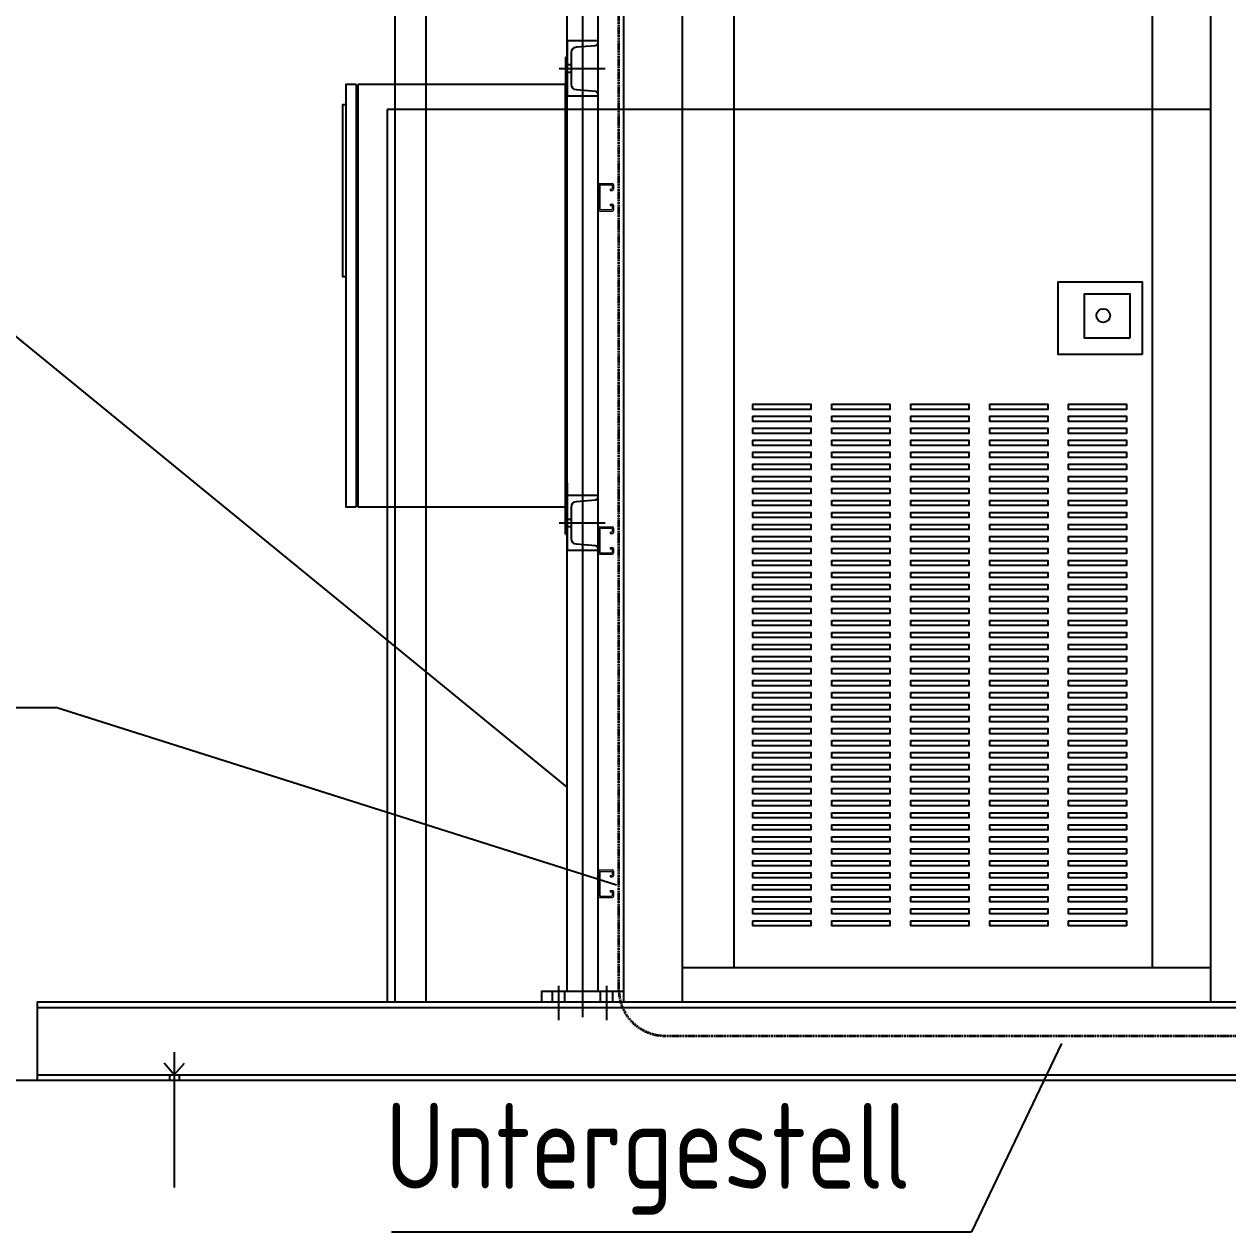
# Model space of a CAD drawing. Header units: millimetres. Extents: x -139278 to 641613, y -260926 to 217780.
# Drawn here: x 333592 to 335346, y 24010 to 25770 of the extents above; entities that cross this region are included whole.
import ezdxf

# ---------------------------------------------------------------- set-up
doc = ezdxf.new("R2010")
doc.units = ezdxf.units.MM
doc.linetypes.add('ACAD_ISO13W100', pattern=[36, 12, -3, 12, -3, 0, -3, 0, -3])
for name, color, linetype, lineweight in [('00_Legende', 7, 'Continuous', 18), ('10_30_Sektorantenne_MHA', 21, 'Continuous', 25), ('10_31_Kabel_Feeder', 21, 'ACAD_ISO13W100', 35), ('70_T-Mobile', 220, 'Continuous', 25)]:
    doc.layers.add(name, color=color, linetype=linetype, lineweight=lineweight)
doc.styles.add('ISOCP', font='ISOCP', dxfattribs={"width": 0.9})

msp = doc.modelspace()

# ---------------------------------------------------------------- linework, layer by layer
at = {"ltscale": 5}
for p, q in [((334133.304, 24345.412), (334133.304, 26344.001)), ((334178.304, 24345.412), (334178.304, 26344.001)), ((334551.284, 26285.412), (334551.284, 24345.412)), ((334626.284, 26285.412), (334626.284, 24395.412)), ((335236.284, 24395.412), (335236.284, 26285.412)), ((335321.284, 24345.412), (335321.284, 26285.412)), ((334406.31, 24323.366), (334406.31, 26177.392)), ((334383.81, 24360.412), (334383.81, 26110.412)), ((334428.81, 24360.412), (334428.81, 26110.412)), ((334371.844, 25705.412), (334438.891, 25705.412)), ((334381.31, 25721.912), (334383.81, 25721.912)), ((334381.31, 25721.912), (334381.31, 25646.912)), ((334383.81, 25646.912), (334383.81, 25721.912)), ((334383.81, 25710.912), (334389.81, 25710.912)), ((334383.81, 25699.912), (334389.81, 25699.912)), ((334381.31, 25646.912), (334383.81, 25646.912)), ((334653.784, 25216.15), (334653.784, 25208.65)), ((334768.784, 25216.15), (334768.784, 25208.65)), ((334883.784, 25216.15), (334883.784, 25208.65)), ((334998.784, 25216.15), (334998.784, 25208.65)), ((335113.784, 25216.15), (335113.784, 25208.65)), ((334653.784, 25198.65), (334653.784, 25191.15)), ((334768.784, 25198.65), (334768.784, 25191.15)), ((334883.784, 25198.65), (334883.784, 25191.15)), ((334998.784, 25198.65), (334998.784, 25191.15)), ((335113.784, 25198.65), (335113.784, 25191.15)), ((334653.784, 25181.15), (334653.784, 25173.65)), ((334768.784, 25181.15), (334768.784, 25173.65)), ((334883.784, 25181.15), (334883.784, 25173.65)), ((334998.784, 25181.15), (334998.784, 25173.65)), ((335113.784, 25181.15), (335113.784, 25173.65)), ((334653.784, 25163.65), (334653.784, 25156.15)), ((334768.784, 25163.65), (334768.784, 25156.15)), ((334883.784, 25163.65), (334883.784, 25156.15)), ((334998.784, 25163.65), (334998.784, 25156.15)), ((335113.784, 25163.65), (335113.784, 25156.15)), ((334653.784, 25146.15), (334653.784, 25138.65)), ((334768.784, 25146.15), (334768.784, 25138.65)), ((334883.784, 25146.15), (334883.784, 25138.65)), ((334998.784, 25146.15), (334998.784, 25138.65)), ((335113.784, 25146.15), (335113.784, 25138.65)), ((334653.784, 25128.65), (334653.784, 25121.15)), ((334768.784, 25128.65), (334768.784, 25121.15)), ((334883.784, 25128.65), (334883.784, 25121.15)), ((334998.784, 25128.65), (334998.784, 25121.15)), ((335113.784, 25128.65), (335113.784, 25121.15)), ((334653.784, 25111.15), (334653.784, 25103.65)), ((334768.784, 25111.15), (334768.784, 25103.65)), ((334883.784, 25111.15), (334883.784, 25103.65)), ((334998.784, 25111.15), (334998.784, 25103.65)), ((335113.784, 25111.15), (335113.784, 25103.65)), ((334381.31, 25026.912), (334381.31, 25101.912)), ((334381.31, 25101.912), (334383.81, 25101.912)), ((334383.81, 25101.912), (334383.81, 25026.912)), ((334653.784, 25093.65), (334653.784, 25086.15)), ((334768.784, 25093.65), (334768.784, 25086.15)), ((334883.784, 25093.65), (334883.784, 25086.15)), ((334998.784, 25093.65), (334998.784, 25086.15)), ((335113.784, 25093.65), (335113.784, 25086.15)), ((334653.784, 25076.15), (334653.784, 25068.65)), ((334768.784, 25076.15), (334768.784, 25068.65)), ((334883.784, 25076.15), (334883.784, 25068.65)), ((334998.784, 25076.15), (334998.784, 25068.65)), ((335113.784, 25076.15), (335113.784, 25068.65)), ((334653.784, 25058.65), (334653.784, 25051.15)), ((334768.784, 25058.65), (334768.784, 25051.15)), ((334883.784, 25058.65), (334883.784, 25051.15)), ((334998.784, 25058.65), (334998.784, 25051.15)), ((335113.784, 25058.65), (335113.784, 25051.15)), ((334371.844, 25043.412), (334438.891, 25043.412)), ((334383.81, 25048.912), (334389.81, 25048.912)), ((334383.81, 25037.912), (334389.81, 25037.912)), ((334653.784, 25041.15), (334653.784, 25033.65)), ((334768.784, 25041.15), (334768.784, 25033.65)), ((334883.784, 25041.15), (334883.784, 25033.65)), ((334998.784, 25041.15), (334998.784, 25033.65)), ((335113.784, 25041.15), (335113.784, 25033.65)), ((334381.31, 25026.912), (334383.81, 25026.912)), ((334653.784, 25023.65), (334653.784, 25016.15)), ((334768.784, 25023.65), (334768.784, 25016.15)), ((334883.784, 25023.65), (334883.784, 25016.15)), ((334998.784, 25023.65), (334998.784, 25016.15)), ((335113.784, 25023.65), (335113.784, 25016.15)), ((334653.784, 25006.15), (334653.784, 24998.65)), ((334768.784, 25006.15), (334768.784, 24998.65)), ((334883.784, 25006.15), (334883.784, 24998.65)), ((334998.784, 25006.15), (334998.784, 24998.65)), ((335113.784, 25006.15), (335113.784, 24998.65)), ((334653.784, 24988.65), (334653.784, 24981.15)), ((334768.784, 24988.65), (334768.784, 24981.15)), ((334883.784, 24988.65), (334883.784, 24981.15)), ((334998.784, 24988.65), (334998.784, 24981.15)), ((335113.784, 24988.65), (335113.784, 24981.15)), ((334653.784, 24971.15), (334653.784, 24963.65)), ((334768.784, 24971.15), (334768.784, 24963.65)), ((334883.784, 24971.15), (334883.784, 24963.65)), ((334998.784, 24971.15), (334998.784, 24963.65)), ((335113.784, 24971.15), (335113.784, 24963.65)), ((334653.784, 24953.65), (334653.784, 24946.15)), ((334768.784, 24953.65), (334768.784, 24946.15)), ((334883.784, 24953.65), (334883.784, 24946.15)), ((334998.784, 24953.65), (334998.784, 24946.15)), ((335113.784, 24953.65), (335113.784, 24946.15)), ((334653.784, 24936.15), (334653.784, 24928.65)), ((334768.784, 24936.15), (334768.784, 24928.65)), ((334883.784, 24936.15), (334883.784, 24928.65)), ((334998.784, 24936.15), (334998.784, 24928.65)), ((335113.784, 24936.15), (335113.784, 24928.65)), ((334653.784, 24918.65), (334653.784, 24911.15)), ((334768.784, 24918.65), (334768.784, 24911.15)), ((334883.784, 24918.65), (334883.784, 24911.15)), ((334998.784, 24918.65), (334998.784, 24911.15)), ((335113.784, 24918.65), (335113.784, 24911.15)), ((334653.784, 24901.15), (334653.784, 24893.65)), ((334768.784, 24901.15), (334768.784, 24893.65)), ((334883.784, 24901.15), (334883.784, 24893.65)), ((334998.784, 24901.15), (334998.784, 24893.65)), ((335113.784, 24901.15), (335113.784, 24893.65)), ((334653.784, 24883.65), (334653.784, 24876.15)), ((334768.784, 24883.65), (334768.784, 24876.15)), ((334883.784, 24883.65), (334883.784, 24876.15)), ((334998.784, 24883.65), (334998.784, 24876.15)), ((335113.784, 24883.65), (335113.784, 24876.15)), ((334653.784, 24866.15), (334653.784, 24858.65)), ((334768.784, 24866.15), (334768.784, 24858.65)), ((334883.784, 24866.15), (334883.784, 24858.65)), ((334998.784, 24866.15), (334998.784, 24858.65)), ((335113.784, 24866.15), (335113.784, 24858.65)), ((334653.784, 24848.65), (334653.784, 24841.15)), ((334768.784, 24848.65), (334768.784, 24841.15)), ((334883.784, 24848.65), (334883.784, 24841.15)), ((334998.784, 24848.65), (334998.784, 24841.15)), ((335113.784, 24848.65), (335113.784, 24841.15)), ((334653.784, 24831.15), (334653.784, 24823.65)), ((334768.784, 24831.15), (334768.784, 24823.65)), ((334883.784, 24831.15), (334883.784, 24823.65)), ((334998.784, 24831.15), (334998.784, 24823.65)), ((335113.784, 24831.15), (335113.784, 24823.65)), ((334653.784, 24813.65), (334653.784, 24806.15)), ((334768.784, 24813.65), (334768.784, 24806.15)), ((334883.784, 24813.65), (334883.784, 24806.15)), ((334998.784, 24813.65), (334998.784, 24806.15)), ((335113.784, 24813.65), (335113.784, 24806.15)), ((334653.784, 24796.15), (334653.784, 24788.65)), ((334768.784, 24796.15), (334768.784, 24788.65)), ((334883.784, 24796.15), (334883.784, 24788.65)), ((334998.784, 24796.15), (334998.784, 24788.65)), ((335113.784, 24796.15), (335113.784, 24788.65)), ((334653.784, 24778.65), (334653.784, 24771.15)), ((334768.784, 24778.65), (334768.784, 24771.15)), ((334883.784, 24778.65), (334883.784, 24771.15)), ((334998.784, 24778.65), (334998.784, 24771.15)), ((335113.784, 24778.65), (335113.784, 24771.15)), ((334653.784, 24761.15), (334653.784, 24753.65)), ((334768.784, 24761.15), (334768.784, 24753.65)), ((334883.784, 24761.15), (334883.784, 24753.65)), ((334998.784, 24761.15), (334998.784, 24753.65)), ((335113.784, 24761.15), (335113.784, 24753.65)), ((334653.784, 24743.65), (334653.784, 24736.15)), ((334768.784, 24743.65), (334768.784, 24736.15)), ((334883.784, 24743.65), (334883.784, 24736.15)), ((334998.784, 24743.65), (334998.784, 24736.15)), ((335113.784, 24743.65), (335113.784, 24736.15)), ((334653.784, 24726.15), (334653.784, 24718.65)), ((334768.784, 24726.15), (334768.784, 24718.65)), ((334883.784, 24726.15), (334883.784, 24718.65)), ((334998.784, 24726.15), (334998.784, 24718.65)), ((335113.784, 24726.15), (335113.784, 24718.65)), ((334653.784, 24708.65), (334653.784, 24701.15)), ((334768.784, 24708.65), (334768.784, 24701.15)), ((334883.784, 24708.65), (334883.784, 24701.15)), ((334998.784, 24708.65), (334998.784, 24701.15)), ((335113.784, 24708.65), (335113.784, 24701.15)), ((334653.784, 24691.15), (334653.784, 24683.65)), ((334768.784, 24691.15), (334768.784, 24683.65)), ((334883.784, 24691.15), (334883.784, 24683.65)), ((334998.784, 24691.15), (334998.784, 24683.65)), ((335113.784, 24691.15), (335113.784, 24683.65)), ((334653.784, 24673.65), (334653.784, 24666.15)), ((334768.784, 24673.65), (334768.784, 24666.15)), ((334883.784, 24673.65), (334883.784, 24666.15)), ((334998.784, 24673.65), (334998.784, 24666.15)), ((335113.784, 24673.65), (335113.784, 24666.15)), ((334653.784, 24656.15), (334653.784, 24648.65)), ((334768.784, 24656.15), (334768.784, 24648.65)), ((334883.784, 24656.15), (334883.784, 24648.65)), ((334998.784, 24656.15), (334998.784, 24648.65)), ((335113.784, 24656.15), (335113.784, 24648.65)), ((334653.784, 24638.65), (334653.784, 24631.15)), ((334768.784, 24638.65), (334768.784, 24631.15)), ((334883.784, 24638.65), (334883.784, 24631.15)), ((334998.784, 24638.65), (334998.784, 24631.15)), ((335113.784, 24638.65), (335113.784, 24631.15)), ((334653.784, 24621.15), (334653.784, 24613.65)), ((334768.784, 24621.15), (334768.784, 24613.65)), ((334883.784, 24621.15), (334883.784, 24613.65)), ((334998.784, 24621.15), (334998.784, 24613.65)), ((335113.784, 24621.15), (335113.784, 24613.65)), ((334653.784, 24603.65), (334653.784, 24596.15)), ((334768.784, 24603.65), (334768.784, 24596.15)), ((334883.784, 24603.65), (334883.784, 24596.15)), ((334998.784, 24603.65), (334998.784, 24596.15)), ((335113.784, 24603.65), (335113.784, 24596.15)), ((334653.784, 24586.15), (334653.784, 24578.65)), ((334768.784, 24586.15), (334768.784, 24578.65)), ((334883.784, 24586.15), (334883.784, 24578.65)), ((334998.784, 24586.15), (334998.784, 24578.65)), ((335113.784, 24586.15), (335113.784, 24578.65)), ((334653.784, 24568.65), (334653.784, 24561.15)), ((334768.784, 24568.65), (334768.784, 24561.15)), ((334883.784, 24568.65), (334883.784, 24561.15)), ((334998.784, 24568.65), (334998.784, 24561.15)), ((335113.784, 24568.65), (335113.784, 24561.15)), ((334653.784, 24551.15), (334653.784, 24543.65)), ((334768.784, 24551.15), (334768.784, 24543.65)), ((334883.784, 24551.15), (334883.784, 24543.65)), ((334998.784, 24551.15), (334998.784, 24543.65)), ((335113.784, 24551.15), (335113.784, 24543.65)), ((334653.784, 24533.65), (334653.784, 24526.15)), ((334768.784, 24533.65), (334768.784, 24526.15)), ((334883.784, 24533.65), (334883.784, 24526.15)), ((334998.784, 24533.65), (334998.784, 24526.15)), ((335113.784, 24533.65), (335113.784, 24526.15)), ((334653.784, 24516.15), (334653.784, 24508.65)), ((334768.784, 24516.15), (334768.784, 24508.65)), ((334883.784, 24516.15), (334883.784, 24508.65)), ((334998.784, 24516.15), (334998.784, 24508.65)), ((335113.784, 24516.15), (335113.784, 24508.65)), ((334653.784, 24498.65), (334653.784, 24491.15)), ((334768.784, 24498.65), (334768.784, 24491.15)), ((334883.784, 24498.65), (334883.784, 24491.15)), ((334998.784, 24498.65), (334998.784, 24491.15)), ((335113.784, 24498.65), (335113.784, 24491.15)), ((334653.784, 24481.15), (334653.784, 24473.65)), ((334768.784, 24481.15), (334768.784, 24473.65)), ((334883.784, 24481.15), (334883.784, 24473.65)), ((334998.784, 24481.15), (334998.784, 24473.65)), ((335113.784, 24481.15), (335113.784, 24473.65)), ((334653.784, 24463.65), (334653.784, 24456.15)), ((334768.784, 24463.65), (334768.784, 24456.15)), ((334883.784, 24463.65), (334883.784, 24456.15)), ((334998.784, 24463.65), (334998.784, 24456.15)), ((335113.784, 24463.65), (335113.784, 24456.15)), ((334551.284, 24395.412), (335321.284, 24395.412)), ((334371.31, 24318.888), (334371.31, 24368.855)), ((334441.31, 24318.888), (334441.31, 24368.855)), ((334362.31, 24345.412), (334362.31, 24360.412)), ((334380.31, 24345.412), (334380.31, 24360.412)), ((334432.31, 24345.412), (334432.31, 24360.412)), ((334450.31, 24345.412), (334450.31, 24360.412)), ((333811.284, 24272.26), (333811.284, 24074.865)), ((333811.284, 24239.412), (333796.603, 24256.068)), ((333811.284, 24239.412), (333825.965, 24256.068)), ((333804.284, 24239.412), (333804.284, 24231.412)), ((333818.284, 24239.412), (333818.284, 24231.412))]:
    msp.add_line(p, q, dxfattribs=at)
at = {"color": 252, "ltscale": 5}
for p, q in [((334121.284, 25645.412), (334121.284, 24345.412)), ((335321.284, 25645.412), (334121.284, 25645.412))]:
    msp.add_line(p, q, dxfattribs=at)
for p, q in [((334383.81, 24658.32), (333506.169, 25375.821)), ((333611.284, 24345.412), (336911.284, 24345.412)), ((333611.284, 24345.412), (333611.284, 24231.412)), ((333611.284, 24337.412), (336911.284, 24337.412)), ((335103.956, 24284.995), (334972.779, 24010.477)), ((332578.84, 24231.412), (339431.868, 24231.412)), ((333611.284, 24239.412), (336911.284, 24239.412)), ((333611.284, 24231.412), (336911.284, 24231.412)), ((334127.586, 24010.477), (334972.779, 24010.477))]:
    msp.add_line(p, q)
at = {"ltscale": 5}
for points in [[(334389.81, 25728.707, -0.39102055), (334397.172, 25736.681), (334425.129, 25738.918, 0.39102055), (334428.81, 25742.905), (334428.81, 25745.412), (334383.81, 25745.412), (334383.81, 25665.412), (334428.81, 25665.412), (334428.81, 25667.92, 0.39102055), (334425.129, 25671.907), (334397.172, 25674.143, -0.39102055), (334389.81, 25682.118)], [(334389.81, 25066.707, -0.39102055), (334397.172, 25074.681), (334425.129, 25076.918, 0.39102055), (334428.81, 25080.905), (334428.81, 25083.412), (334383.81, 25083.412), (334383.81, 25003.412), (334428.81, 25003.412), (334428.81, 25005.92, 0.39102055), (334425.129, 25009.907), (334397.172, 25012.143, -0.39102055), (334389.81, 25020.118)]]:
    msp.add_lwpolyline(points, format="xyb", close=True, dxfattribs=at)
for points in [[(334076.31, 25681.912), (334061.31, 25681.912), (334061.31, 25066.912), (334076.31, 25066.912)], [(334076.31, 25681.912), (334076.31, 25066.912)], [(334078.81, 25679.412), (334076.31, 25679.412)], [(334078.81, 25066.912), (334381.31, 25066.912), (334381.31, 25681.912), (334078.81, 25681.912)], [(334078.81, 25681.912), (334078.81, 25066.912)], [(334061.31, 25652.151), (334056.31, 25652.151), (334056.31, 25402.151), (334061.31, 25402.151)], [(334653.784, 25216.15), (334738.784, 25216.15), (334738.784, 25208.65), (334653.784, 25208.65)], [(334768.784, 25216.15), (334853.784, 25216.15), (334853.784, 25208.65), (334768.784, 25208.65)], [(334883.784, 25216.15), (334968.784, 25216.15), (334968.784, 25208.65), (334883.784, 25208.65)], [(334998.784, 25216.15), (335083.784, 25216.15), (335083.784, 25208.65), (334998.784, 25208.65)], [(335113.784, 25216.15), (335198.784, 25216.15), (335198.784, 25208.65), (335113.784, 25208.65)], [(334653.784, 25198.65), (334738.784, 25198.65), (334738.784, 25191.15), (334653.784, 25191.15)], [(334768.784, 25198.65), (334853.784, 25198.65), (334853.784, 25191.15), (334768.784, 25191.15)], [(334883.784, 25198.65), (334968.784, 25198.65), (334968.784, 25191.15), (334883.784, 25191.15)], [(334998.784, 25198.65), (335083.784, 25198.65), (335083.784, 25191.15), (334998.784, 25191.15)], [(335113.784, 25198.65), (335198.784, 25198.65), (335198.784, 25191.15), (335113.784, 25191.15)], [(334653.784, 25181.15), (334738.784, 25181.15), (334738.784, 25173.65), (334653.784, 25173.65)], [(334768.784, 25181.15), (334853.784, 25181.15), (334853.784, 25173.65), (334768.784, 25173.65)], [(334883.784, 25181.15), (334968.784, 25181.15), (334968.784, 25173.65), (334883.784, 25173.65)], [(334998.784, 25181.15), (335083.784, 25181.15), (335083.784, 25173.65), (334998.784, 25173.65)], [(335113.784, 25181.15), (335198.784, 25181.15), (335198.784, 25173.65), (335113.784, 25173.65)], [(334653.784, 25163.65), (334738.784, 25163.65), (334738.784, 25156.15), (334653.784, 25156.15)], [(334768.784, 25163.65), (334853.784, 25163.65), (334853.784, 25156.15), (334768.784, 25156.15)], [(334883.784, 25163.65), (334968.784, 25163.65), (334968.784, 25156.15), (334883.784, 25156.15)], [(334998.784, 25163.65), (335083.784, 25163.65), (335083.784, 25156.15), (334998.784, 25156.15)], [(335113.784, 25163.65), (335198.784, 25163.65), (335198.784, 25156.15), (335113.784, 25156.15)], [(334653.784, 25146.15), (334738.784, 25146.15), (334738.784, 25138.65), (334653.784, 25138.65)], [(334768.784, 25146.15), (334853.784, 25146.15), (334853.784, 25138.65), (334768.784, 25138.65)], [(334883.784, 25146.15), (334968.784, 25146.15), (334968.784, 25138.65), (334883.784, 25138.65)], [(334998.784, 25146.15), (335083.784, 25146.15), (335083.784, 25138.65), (334998.784, 25138.65)], [(335113.784, 25146.15), (335198.784, 25146.15), (335198.784, 25138.65), (335113.784, 25138.65)], [(334653.784, 25128.65), (334738.784, 25128.65), (334738.784, 25121.15), (334653.784, 25121.15)], [(334768.784, 25128.65), (334853.784, 25128.65), (334853.784, 25121.15), (334768.784, 25121.15)], [(334883.784, 25128.65), (334968.784, 25128.65), (334968.784, 25121.15), (334883.784, 25121.15)], [(334998.784, 25128.65), (335083.784, 25128.65), (335083.784, 25121.15), (334998.784, 25121.15)], [(335113.784, 25128.65), (335198.784, 25128.65), (335198.784, 25121.15), (335113.784, 25121.15)], [(334653.784, 25111.15), (334738.784, 25111.15), (334738.784, 25103.65), (334653.784, 25103.65)], [(334768.784, 25111.15), (334853.784, 25111.15), (334853.784, 25103.65), (334768.784, 25103.65)], [(334883.784, 25111.15), (334968.784, 25111.15), (334968.784, 25103.65), (334883.784, 25103.65)], [(334998.784, 25111.15), (335083.784, 25111.15), (335083.784, 25103.65), (334998.784, 25103.65)], [(335113.784, 25111.15), (335198.784, 25111.15), (335198.784, 25103.65), (335113.784, 25103.65)], [(334653.784, 25093.65), (334738.784, 25093.65), (334738.784, 25086.15), (334653.784, 25086.15)], [(334768.784, 25093.65), (334853.784, 25093.65), (334853.784, 25086.15), (334768.784, 25086.15)], [(334883.784, 25093.65), (334968.784, 25093.65), (334968.784, 25086.15), (334883.784, 25086.15)], [(334998.784, 25093.65), (335083.784, 25093.65), (335083.784, 25086.15), (334998.784, 25086.15)], [(335113.784, 25093.65), (335198.784, 25093.65), (335198.784, 25086.15), (335113.784, 25086.15)], [(334653.784, 25076.15), (334738.784, 25076.15), (334738.784, 25068.65), (334653.784, 25068.65)], [(334768.784, 25076.15), (334853.784, 25076.15), (334853.784, 25068.65), (334768.784, 25068.65)], [(334883.784, 25076.15), (334968.784, 25076.15), (334968.784, 25068.65), (334883.784, 25068.65)], [(334998.784, 25076.15), (335083.784, 25076.15), (335083.784, 25068.65), (334998.784, 25068.65)], [(335113.784, 25076.15), (335198.784, 25076.15), (335198.784, 25068.65), (335113.784, 25068.65)], [(334653.784, 25058.65), (334738.784, 25058.65), (334738.784, 25051.15), (334653.784, 25051.15)], [(334768.784, 25058.65), (334853.784, 25058.65), (334853.784, 25051.15), (334768.784, 25051.15)], [(334883.784, 25058.65), (334968.784, 25058.65), (334968.784, 25051.15), (334883.784, 25051.15)], [(334998.784, 25058.65), (335083.784, 25058.65), (335083.784, 25051.15), (334998.784, 25051.15)], [(335113.784, 25058.65), (335198.784, 25058.65), (335198.784, 25051.15), (335113.784, 25051.15)], [(334653.784, 25041.15), (334738.784, 25041.15), (334738.784, 25033.65), (334653.784, 25033.65)], [(334768.784, 25041.15), (334853.784, 25041.15), (334853.784, 25033.65), (334768.784, 25033.65)], [(334883.784, 25041.15), (334968.784, 25041.15), (334968.784, 25033.65), (334883.784, 25033.65)], [(334998.784, 25041.15), (335083.784, 25041.15), (335083.784, 25033.65), (334998.784, 25033.65)], [(335113.784, 25041.15), (335198.784, 25041.15), (335198.784, 25033.65), (335113.784, 25033.65)], [(334653.784, 25023.65), (334738.784, 25023.65), (334738.784, 25016.15), (334653.784, 25016.15)], [(334768.784, 25023.65), (334853.784, 25023.65), (334853.784, 25016.15), (334768.784, 25016.15)], [(334883.784, 25023.65), (334968.784, 25023.65), (334968.784, 25016.15), (334883.784, 25016.15)], [(334998.784, 25023.65), (335083.784, 25023.65), (335083.784, 25016.15), (334998.784, 25016.15)], [(335113.784, 25023.65), (335198.784, 25023.65), (335198.784, 25016.15), (335113.784, 25016.15)], [(334653.784, 25006.15), (334738.784, 25006.15), (334738.784, 24998.65), (334653.784, 24998.65)], [(334768.784, 25006.15), (334853.784, 25006.15), (334853.784, 24998.65), (334768.784, 24998.65)], [(334883.784, 25006.15), (334968.784, 25006.15), (334968.784, 24998.65), (334883.784, 24998.65)], [(334998.784, 25006.15), (335083.784, 25006.15), (335083.784, 24998.65), (334998.784, 24998.65)], [(335113.784, 25006.15), (335198.784, 25006.15), (335198.784, 24998.65), (335113.784, 24998.65)], [(334653.784, 24988.65), (334738.784, 24988.65), (334738.784, 24981.15), (334653.784, 24981.15)], [(334768.784, 24988.65), (334853.784, 24988.65), (334853.784, 24981.15), (334768.784, 24981.15)], [(334883.784, 24988.65), (334968.784, 24988.65), (334968.784, 24981.15), (334883.784, 24981.15)], [(334998.784, 24988.65), (335083.784, 24988.65), (335083.784, 24981.15), (334998.784, 24981.15)], [(335113.784, 24988.65), (335198.784, 24988.65), (335198.784, 24981.15), (335113.784, 24981.15)], [(334653.784, 24971.15), (334738.784, 24971.15), (334738.784, 24963.65), (334653.784, 24963.65)], [(334768.784, 24971.15), (334853.784, 24971.15), (334853.784, 24963.65), (334768.784, 24963.65)], [(334883.784, 24971.15), (334968.784, 24971.15), (334968.784, 24963.65), (334883.784, 24963.65)], [(334998.784, 24971.15), (335083.784, 24971.15), (335083.784, 24963.65), (334998.784, 24963.65)], [(335113.784, 24971.15), (335198.784, 24971.15), (335198.784, 24963.65), (335113.784, 24963.65)], [(334653.784, 24953.65), (334738.784, 24953.65), (334738.784, 24946.15), (334653.784, 24946.15)], [(334768.784, 24953.65), (334853.784, 24953.65), (334853.784, 24946.15), (334768.784, 24946.15)], [(334883.784, 24953.65), (334968.784, 24953.65), (334968.784, 24946.15), (334883.784, 24946.15)], [(334998.784, 24953.65), (335083.784, 24953.65), (335083.784, 24946.15), (334998.784, 24946.15)], [(335113.784, 24953.65), (335198.784, 24953.65), (335198.784, 24946.15), (335113.784, 24946.15)], [(334653.784, 24936.15), (334738.784, 24936.15), (334738.784, 24928.65), (334653.784, 24928.65)], [(334768.784, 24936.15), (334853.784, 24936.15), (334853.784, 24928.65), (334768.784, 24928.65)], [(334883.784, 24936.15), (334968.784, 24936.15), (334968.784, 24928.65), (334883.784, 24928.65)], [(334998.784, 24936.15), (335083.784, 24936.15), (335083.784, 24928.65), (334998.784, 24928.65)], [(335113.784, 24936.15), (335198.784, 24936.15), (335198.784, 24928.65), (335113.784, 24928.65)], [(334653.784, 24918.65), (334738.784, 24918.65), (334738.784, 24911.15), (334653.784, 24911.15)], [(334768.784, 24918.65), (334853.784, 24918.65), (334853.784, 24911.15), (334768.784, 24911.15)], [(334883.784, 24918.65), (334968.784, 24918.65), (334968.784, 24911.15), (334883.784, 24911.15)], [(334998.784, 24918.65), (335083.784, 24918.65), (335083.784, 24911.15), (334998.784, 24911.15)], [(335113.784, 24918.65), (335198.784, 24918.65), (335198.784, 24911.15), (335113.784, 24911.15)], [(334653.784, 24901.15), (334738.784, 24901.15), (334738.784, 24893.65), (334653.784, 24893.65)], [(334768.784, 24901.15), (334853.784, 24901.15), (334853.784, 24893.65), (334768.784, 24893.65)], [(334883.784, 24901.15), (334968.784, 24901.15), (334968.784, 24893.65), (334883.784, 24893.65)], [(334998.784, 24901.15), (335083.784, 24901.15), (335083.784, 24893.65), (334998.784, 24893.65)], [(335113.784, 24901.15), (335198.784, 24901.15), (335198.784, 24893.65), (335113.784, 24893.65)], [(334653.784, 24883.65), (334738.784, 24883.65), (334738.784, 24876.15), (334653.784, 24876.15)], [(334768.784, 24883.65), (334853.784, 24883.65), (334853.784, 24876.15), (334768.784, 24876.15)], [(334883.784, 24883.65), (334968.784, 24883.65), (334968.784, 24876.15), (334883.784, 24876.15)], [(334998.784, 24883.65), (335083.784, 24883.65), (335083.784, 24876.15), (334998.784, 24876.15)], [(335113.784, 24883.65), (335198.784, 24883.65), (335198.784, 24876.15), (335113.784, 24876.15)], [(334653.784, 24866.15), (334738.784, 24866.15), (334738.784, 24858.65), (334653.784, 24858.65)], [(334768.784, 24866.15), (334853.784, 24866.15), (334853.784, 24858.65), (334768.784, 24858.65)], [(334883.784, 24866.15), (334968.784, 24866.15), (334968.784, 24858.65), (334883.784, 24858.65)], [(334998.784, 24866.15), (335083.784, 24866.15), (335083.784, 24858.65), (334998.784, 24858.65)], [(335113.784, 24866.15), (335198.784, 24866.15), (335198.784, 24858.65), (335113.784, 24858.65)], [(334653.784, 24848.65), (334738.784, 24848.65), (334738.784, 24841.15), (334653.784, 24841.15)], [(334768.784, 24848.65), (334853.784, 24848.65), (334853.784, 24841.15), (334768.784, 24841.15)], [(334883.784, 24848.65), (334968.784, 24848.65), (334968.784, 24841.15), (334883.784, 24841.15)], [(334998.784, 24848.65), (335083.784, 24848.65), (335083.784, 24841.15), (334998.784, 24841.15)], [(335113.784, 24848.65), (335198.784, 24848.65), (335198.784, 24841.15), (335113.784, 24841.15)], [(334653.784, 24831.15), (334738.784, 24831.15), (334738.784, 24823.65), (334653.784, 24823.65)], [(334768.784, 24831.15), (334853.784, 24831.15), (334853.784, 24823.65), (334768.784, 24823.65)], [(334883.784, 24831.15), (334968.784, 24831.15), (334968.784, 24823.65), (334883.784, 24823.65)], [(334998.784, 24831.15), (335083.784, 24831.15), (335083.784, 24823.65), (334998.784, 24823.65)], [(335113.784, 24831.15), (335198.784, 24831.15), (335198.784, 24823.65), (335113.784, 24823.65)], [(334653.784, 24813.65), (334738.784, 24813.65), (334738.784, 24806.15), (334653.784, 24806.15)], [(334768.784, 24813.65), (334853.784, 24813.65), (334853.784, 24806.15), (334768.784, 24806.15)], [(334883.784, 24813.65), (334968.784, 24813.65), (334968.784, 24806.15), (334883.784, 24806.15)], [(334998.784, 24813.65), (335083.784, 24813.65), (335083.784, 24806.15), (334998.784, 24806.15)], [(335113.784, 24813.65), (335198.784, 24813.65), (335198.784, 24806.15), (335113.784, 24806.15)], [(334653.784, 24796.15), (334738.784, 24796.15), (334738.784, 24788.65), (334653.784, 24788.65)], [(334768.784, 24796.15), (334853.784, 24796.15), (334853.784, 24788.65), (334768.784, 24788.65)], [(334883.784, 24796.15), (334968.784, 24796.15), (334968.784, 24788.65), (334883.784, 24788.65)], [(334998.784, 24796.15), (335083.784, 24796.15), (335083.784, 24788.65), (334998.784, 24788.65)], [(335113.784, 24796.15), (335198.784, 24796.15), (335198.784, 24788.65), (335113.784, 24788.65)], [(334653.784, 24778.65), (334738.784, 24778.65), (334738.784, 24771.15), (334653.784, 24771.15)], [(334768.784, 24778.65), (334853.784, 24778.65), (334853.784, 24771.15), (334768.784, 24771.15)], [(334883.784, 24778.65), (334968.784, 24778.65), (334968.784, 24771.15), (334883.784, 24771.15)], [(334998.784, 24778.65), (335083.784, 24778.65), (335083.784, 24771.15), (334998.784, 24771.15)], [(335113.784, 24778.65), (335198.784, 24778.65), (335198.784, 24771.15), (335113.784, 24771.15)], [(334653.784, 24761.15), (334738.784, 24761.15), (334738.784, 24753.65), (334653.784, 24753.65)], [(334768.784, 24761.15), (334853.784, 24761.15), (334853.784, 24753.65), (334768.784, 24753.65)], [(334883.784, 24761.15), (334968.784, 24761.15), (334968.784, 24753.65), (334883.784, 24753.65)], [(334998.784, 24761.15), (335083.784, 24761.15), (335083.784, 24753.65), (334998.784, 24753.65)], [(335113.784, 24761.15), (335198.784, 24761.15), (335198.784, 24753.65), (335113.784, 24753.65)], [(334653.784, 24743.65), (334738.784, 24743.65), (334738.784, 24736.15), (334653.784, 24736.15)], [(334768.784, 24743.65), (334853.784, 24743.65), (334853.784, 24736.15), (334768.784, 24736.15)], [(334883.784, 24743.65), (334968.784, 24743.65), (334968.784, 24736.15), (334883.784, 24736.15)], [(334998.784, 24743.65), (335083.784, 24743.65), (335083.784, 24736.15), (334998.784, 24736.15)], [(335113.784, 24743.65), (335198.784, 24743.65), (335198.784, 24736.15), (335113.784, 24736.15)], [(334653.784, 24726.15), (334738.784, 24726.15), (334738.784, 24718.65), (334653.784, 24718.65)], [(334768.784, 24726.15), (334853.784, 24726.15), (334853.784, 24718.65), (334768.784, 24718.65)], [(334883.784, 24726.15), (334968.784, 24726.15), (334968.784, 24718.65), (334883.784, 24718.65)], [(334998.784, 24726.15), (335083.784, 24726.15), (335083.784, 24718.65), (334998.784, 24718.65)], [(335113.784, 24726.15), (335198.784, 24726.15), (335198.784, 24718.65), (335113.784, 24718.65)], [(334653.784, 24708.65), (334738.784, 24708.65), (334738.784, 24701.15), (334653.784, 24701.15)], [(334768.784, 24708.65), (334853.784, 24708.65), (334853.784, 24701.15), (334768.784, 24701.15)], [(334883.784, 24708.65), (334968.784, 24708.65), (334968.784, 24701.15), (334883.784, 24701.15)], [(334998.784, 24708.65), (335083.784, 24708.65), (335083.784, 24701.15), (334998.784, 24701.15)], [(335113.784, 24708.65), (335198.784, 24708.65), (335198.784, 24701.15), (335113.784, 24701.15)], [(334653.784, 24691.15), (334738.784, 24691.15), (334738.784, 24683.65), (334653.784, 24683.65)], [(334768.784, 24691.15), (334853.784, 24691.15), (334853.784, 24683.65), (334768.784, 24683.65)], [(334883.784, 24691.15), (334968.784, 24691.15), (334968.784, 24683.65), (334883.784, 24683.65)], [(334998.784, 24691.15), (335083.784, 24691.15), (335083.784, 24683.65), (334998.784, 24683.65)], [(335113.784, 24691.15), (335198.784, 24691.15), (335198.784, 24683.65), (335113.784, 24683.65)], [(334653.784, 24673.65), (334738.784, 24673.65), (334738.784, 24666.15), (334653.784, 24666.15)], [(334768.784, 24673.65), (334853.784, 24673.65), (334853.784, 24666.15), (334768.784, 24666.15)], [(334883.784, 24673.65), (334968.784, 24673.65), (334968.784, 24666.15), (334883.784, 24666.15)], [(334998.784, 24673.65), (335083.784, 24673.65), (335083.784, 24666.15), (334998.784, 24666.15)], [(335113.784, 24673.65), (335198.784, 24673.65), (335198.784, 24666.15), (335113.784, 24666.15)], [(334653.784, 24656.15), (334738.784, 24656.15), (334738.784, 24648.65), (334653.784, 24648.65)], [(334768.784, 24656.15), (334853.784, 24656.15), (334853.784, 24648.65), (334768.784, 24648.65)], [(334883.784, 24656.15), (334968.784, 24656.15), (334968.784, 24648.65), (334883.784, 24648.65)], [(334998.784, 24656.15), (335083.784, 24656.15), (335083.784, 24648.65), (334998.784, 24648.65)], [(335113.784, 24656.15), (335198.784, 24656.15), (335198.784, 24648.65), (335113.784, 24648.65)], [(334653.784, 24638.65), (334738.784, 24638.65), (334738.784, 24631.15), (334653.784, 24631.15)], [(334768.784, 24638.65), (334853.784, 24638.65), (334853.784, 24631.15), (334768.784, 24631.15)], [(334883.784, 24638.65), (334968.784, 24638.65), (334968.784, 24631.15), (334883.784, 24631.15)], [(334998.784, 24638.65), (335083.784, 24638.65), (335083.784, 24631.15), (334998.784, 24631.15)], [(335113.784, 24638.65), (335198.784, 24638.65), (335198.784, 24631.15), (335113.784, 24631.15)], [(334653.784, 24621.15), (334738.784, 24621.15), (334738.784, 24613.65), (334653.784, 24613.65)], [(334768.784, 24621.15), (334853.784, 24621.15), (334853.784, 24613.65), (334768.784, 24613.65)], [(334883.784, 24621.15), (334968.784, 24621.15), (334968.784, 24613.65), (334883.784, 24613.65)], [(334998.784, 24621.15), (335083.784, 24621.15), (335083.784, 24613.65), (334998.784, 24613.65)], [(335113.784, 24621.15), (335198.784, 24621.15), (335198.784, 24613.65), (335113.784, 24613.65)], [(334653.784, 24603.65), (334738.784, 24603.65), (334738.784, 24596.15), (334653.784, 24596.15)], [(334768.784, 24603.65), (334853.784, 24603.65), (334853.784, 24596.15), (334768.784, 24596.15)], [(334883.784, 24603.65), (334968.784, 24603.65), (334968.784, 24596.15), (334883.784, 24596.15)], [(334998.784, 24603.65), (335083.784, 24603.65), (335083.784, 24596.15), (334998.784, 24596.15)], [(335113.784, 24603.65), (335198.784, 24603.65), (335198.784, 24596.15), (335113.784, 24596.15)], [(334653.784, 24586.15), (334738.784, 24586.15), (334738.784, 24578.65), (334653.784, 24578.65)], [(334768.784, 24586.15), (334853.784, 24586.15), (334853.784, 24578.65), (334768.784, 24578.65)], [(334883.784, 24586.15), (334968.784, 24586.15), (334968.784, 24578.65), (334883.784, 24578.65)], [(334998.784, 24586.15), (335083.784, 24586.15), (335083.784, 24578.65), (334998.784, 24578.65)], [(335113.784, 24586.15), (335198.784, 24586.15), (335198.784, 24578.65), (335113.784, 24578.65)], [(334653.784, 24568.65), (334738.784, 24568.65), (334738.784, 24561.15), (334653.784, 24561.15)], [(334768.784, 24568.65), (334853.784, 24568.65), (334853.784, 24561.15), (334768.784, 24561.15)], [(334883.784, 24568.65), (334968.784, 24568.65), (334968.784, 24561.15), (334883.784, 24561.15)], [(334998.784, 24568.65), (335083.784, 24568.65), (335083.784, 24561.15), (334998.784, 24561.15)], [(335113.784, 24568.65), (335198.784, 24568.65), (335198.784, 24561.15), (335113.784, 24561.15)], [(334653.784, 24551.15), (334738.784, 24551.15), (334738.784, 24543.65), (334653.784, 24543.65)], [(334768.784, 24551.15), (334853.784, 24551.15), (334853.784, 24543.65), (334768.784, 24543.65)], [(334883.784, 24551.15), (334968.784, 24551.15), (334968.784, 24543.65), (334883.784, 24543.65)], [(334998.784, 24551.15), (335083.784, 24551.15), (335083.784, 24543.65), (334998.784, 24543.65)], [(335113.784, 24551.15), (335198.784, 24551.15), (335198.784, 24543.65), (335113.784, 24543.65)], [(334653.784, 24533.65), (334738.784, 24533.65), (334738.784, 24526.15), (334653.784, 24526.15)], [(334768.784, 24533.65), (334853.784, 24533.65), (334853.784, 24526.15), (334768.784, 24526.15)], [(334883.784, 24533.65), (334968.784, 24533.65), (334968.784, 24526.15), (334883.784, 24526.15)], [(334998.784, 24533.65), (335083.784, 24533.65), (335083.784, 24526.15), (334998.784, 24526.15)], [(335113.784, 24533.65), (335198.784, 24533.65), (335198.784, 24526.15), (335113.784, 24526.15)], [(334653.784, 24516.15), (334738.784, 24516.15), (334738.784, 24508.65), (334653.784, 24508.65)], [(334768.784, 24516.15), (334853.784, 24516.15), (334853.784, 24508.65), (334768.784, 24508.65)], [(334883.784, 24516.15), (334968.784, 24516.15), (334968.784, 24508.65), (334883.784, 24508.65)], [(334998.784, 24516.15), (335083.784, 24516.15), (335083.784, 24508.65), (334998.784, 24508.65)], [(335113.784, 24516.15), (335198.784, 24516.15), (335198.784, 24508.65), (335113.784, 24508.65)], [(334653.784, 24498.65), (334738.784, 24498.65), (334738.784, 24491.15), (334653.784, 24491.15)], [(334768.784, 24498.65), (334853.784, 24498.65), (334853.784, 24491.15), (334768.784, 24491.15)], [(334883.784, 24498.65), (334968.784, 24498.65), (334968.784, 24491.15), (334883.784, 24491.15)], [(334998.784, 24498.65), (335083.784, 24498.65), (335083.784, 24491.15), (334998.784, 24491.15)], [(335113.784, 24498.65), (335198.784, 24498.65), (335198.784, 24491.15), (335113.784, 24491.15)], [(334653.784, 24481.15), (334738.784, 24481.15), (334738.784, 24473.65), (334653.784, 24473.65)], [(334768.784, 24481.15), (334853.784, 24481.15), (334853.784, 24473.65), (334768.784, 24473.65)], [(334883.784, 24481.15), (334968.784, 24481.15), (334968.784, 24473.65), (334883.784, 24473.65)], [(334998.784, 24481.15), (335083.784, 24481.15), (335083.784, 24473.65), (334998.784, 24473.65)], [(335113.784, 24481.15), (335198.784, 24481.15), (335198.784, 24473.65), (335113.784, 24473.65)], [(334653.784, 24463.65), (334738.784, 24463.65), (334738.784, 24456.15), (334653.784, 24456.15)], [(334768.784, 24463.65), (334853.784, 24463.65), (334853.784, 24456.15), (334768.784, 24456.15)], [(334883.784, 24463.65), (334968.784, 24463.65), (334968.784, 24456.15), (334883.784, 24456.15)], [(334998.784, 24463.65), (335083.784, 24463.65), (335083.784, 24456.15), (334998.784, 24456.15)], [(335113.784, 24463.65), (335198.784, 24463.65), (335198.784, 24456.15), (335113.784, 24456.15)]]:
    msp.add_lwpolyline(points, dxfattribs=at)
for points in [[(335221.284, 25288.877), (335099.065, 25288.877), (335099.065, 25394.45), (335221.284, 25394.45)], [(335203.549, 25312.358), (335137.418, 25312.358), (335137.418, 25376.855), (335203.549, 25376.855)], [(334346.31, 24345.412), (334466.31, 24345.412), (334466.31, 24360.412), (334346.31, 24360.412)]]:
    msp.add_lwpolyline(points, close=True, dxfattribs=at)
msp.add_circle((335164.838, 25345.412), 10, dxfattribs=at)
at = {"layer": '00_Legende', "color": 5}
for p, q in [((334429.193, 25536.152), (334429.193, 25499.152)), ((334430.693, 25537.652), (334449.693, 25537.652)), ((334431.193, 25535.152), (334431.193, 25500.152)), ((334431.693, 25535.652), (334448.693, 25535.652)), ((334446.193, 25529.652), (334446.193, 25527.652)), ((334446.193, 25529.652), (334448.693, 25529.652)), ((334449.193, 25535.152), (334449.193, 25530.152)), ((334451.193, 25536.152), (334451.193, 25529.152)), ((334446.193, 25527.652), (334449.693, 25527.652)), ((334430.693, 25497.652), (334449.693, 25497.652)), ((334431.693, 25499.652), (334448.693, 25499.652)), ((334446.193, 25507.652), (334446.193, 25505.652)), ((334446.193, 25507.652), (334449.693, 25507.652)), ((334446.193, 25505.652), (334449.193, 25505.652)), ((334449.193, 25505.652), (334449.193, 25500.152)), ((334451.193, 25506.152), (334451.193, 25499.152)), ((334430.693, 25037.652), (334449.693, 25037.652)), ((334429.193, 25036.152), (334429.193, 24999.152)), ((334431.193, 25035.152), (334431.193, 25000.152)), ((334431.693, 25035.652), (334448.693, 25035.652)), ((334446.193, 25029.652), (334446.193, 25027.652)), ((334446.193, 25029.652), (334448.693, 25029.652)), ((334446.193, 25027.652), (334449.693, 25027.652)), ((334449.193, 25035.152), (334449.193, 25030.152)), ((334451.193, 25036.152), (334451.193, 25029.152)), ((334446.193, 25007.652), (334446.193, 25005.652)), ((334446.193, 25007.652), (334449.693, 25007.652)), ((334446.193, 25005.652), (334449.193, 25005.652)), ((334449.193, 25005.652), (334449.193, 25000.152)), ((334451.193, 25006.152), (334451.193, 24999.152)), ((334430.693, 24997.652), (334449.693, 24997.652)), ((334431.693, 24999.652), (334448.693, 24999.652)), ((334429.193, 24536.152), (334429.193, 24499.152)), ((334430.693, 24537.652), (334449.693, 24537.652)), ((334431.193, 24535.152), (334431.193, 24500.152)), ((334431.693, 24535.652), (334448.693, 24535.652)), ((334446.193, 24529.652), (334446.193, 24527.652)), ((334446.193, 24529.652), (334448.693, 24529.652)), ((334446.193, 24527.652), (334449.693, 24527.652)), ((334449.193, 24535.152), (334449.193, 24530.152)), ((334451.193, 24536.152), (334451.193, 24529.152)), ((334430.693, 24497.652), (334449.693, 24497.652)), ((334431.693, 24499.652), (334448.693, 24499.652)), ((334446.193, 24507.652), (334446.193, 24505.652)), ((334446.193, 24507.652), (334449.693, 24507.652)), ((334446.193, 24505.652), (334449.193, 24505.652)), ((334449.193, 24505.652), (334449.193, 24500.152)), ((334451.193, 24506.152), (334451.193, 24499.152))]:
    msp.add_line(p, q, dxfattribs=at)
msp.add_lwpolyline([(334078.81, 25374.89), (334076.31, 25374.89)], dxfattribs=at)
for centre, radius, start, end in [((334430.693, 25536.152), 1.5, 90, 180), ((334431.693, 25535.152), 0.5, 90, 180), ((334448.693, 25535.152), 0.5, 0, 90), ((334448.693, 25530.152), 0.5, 270, 0), ((334449.693, 25536.152), 1.5, 0, 90), ((334449.693, 25529.152), 1.5, 270, 0), ((334430.693, 25499.152), 1.5, 180, 270), ((334431.693, 25500.152), 0.5, 180, 270), ((334448.693, 25500.152), 0.5, 270, 0), ((334449.693, 25506.152), 1.5, 0, 90), ((334449.693, 25499.152), 1.5, 270, 0), ((334430.693, 25036.152), 1.5, 90, 180), ((334449.693, 25036.152), 1.5, 0, 90), ((334431.693, 25035.152), 0.5, 90, 180), ((334448.693, 25035.152), 0.5, 0, 90), ((334448.693, 25030.152), 0.5, 270, 0), ((334449.693, 25029.152), 1.5, 270, 0), ((334449.693, 25006.152), 1.5, 0, 90), ((334430.693, 24999.152), 1.5, 180, 270), ((334431.693, 25000.152), 0.5, 180, 270), ((334448.693, 25000.152), 0.5, 270, 0), ((334449.693, 24999.152), 1.5, 270, 0), ((334430.693, 24536.152), 1.5, 90, 180), ((334431.693, 24535.152), 0.5, 90, 180), ((334448.693, 24535.152), 0.5, 0, 90), ((334448.693, 24530.152), 0.5, 270, 0), ((334449.693, 24536.152), 1.5, 0, 90), ((334449.693, 24529.152), 1.5, 270, 0), ((334430.693, 24499.152), 1.5, 180, 270), ((334431.693, 24500.152), 0.5, 180, 270), ((334448.693, 24500.152), 0.5, 270, 0), ((334449.693, 24506.152), 1.5, 0, 90), ((334449.693, 24499.152), 1.5, 270, 0)]:
    msp.add_arc(centre, radius, start, end, dxfattribs=at)
at = {"layer": '10_30_Sektorantenne_MHA'}
for p in [(331534.908, 24774.565), (334455.643, 24515.486)]:
    msp.add_line(p, (333638.712, 24774.565), dxfattribs=at)
at = {"layer": '10_31_Kabel_Feeder', "color": 5, "ltscale": 0.1}
for p, q in [((334459.031, 24360.412), (334459.031, 26110.412)), ((334524.957, 24296.131), (336142.761, 24296.131))]:
    msp.add_line(p, q, dxfattribs=at)
msp.add_arc((334526.381, 24363.539), 67.422, 182.657665, 268.790129, dxfattribs=at)
at = {"layer": '70_T-Mobile'}
msp.add_line((334466.31, 24345.412), (334466.31, 26631.412), dxfattribs=at)

# ---------------------------------------------------------------- texts
at = {"style": 'ISOCP', "width": 0.9}
msp.add_text('Untergestell', height=125, dxfattribs=at).set_placement((334118.697, 24073.196))

doc.saveas('drawing.dxf')
